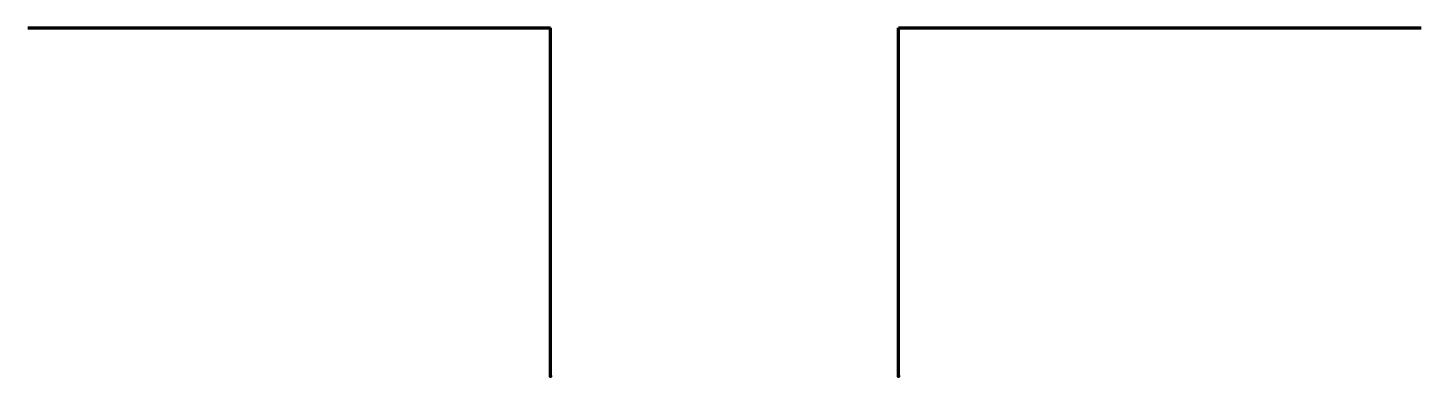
# Model space of a CAD drawing. Header units: millimetres. Extents: x -6.8 to 13.2, y 0.2 to 5.2.
import ezdxf

# ---------------------------------------------------------------- set-up
doc = ezdxf.new("R2010")
doc.units = ezdxf.units.MM
doc.layers.get('0').update_dxf_attribs({"linetype": 'CONTINUOUS', "lineweight": 0})

msp = doc.modelspace()

# ---------------------------------------------------------------- linework, layer by layer
at = {"color": 7, "linetype": 'CONTINUOUS', "lineweight": 70}
for p, q in [((-6.75, 5.25), (0.75, 5.25)), ((0.75, 0.25), (0.75, 5.25)), ((5.75, 0.25), (5.75, 5.25)), ((5.75, 5.25), (13.25, 5.25))]:
    msp.add_line(p, q, dxfattribs=at)
for p in [(0.75, 0.25), (5.75, 0.25)]:
    msp.add_point(p, dxfattribs=at)

doc.saveas('drawing.dxf')
